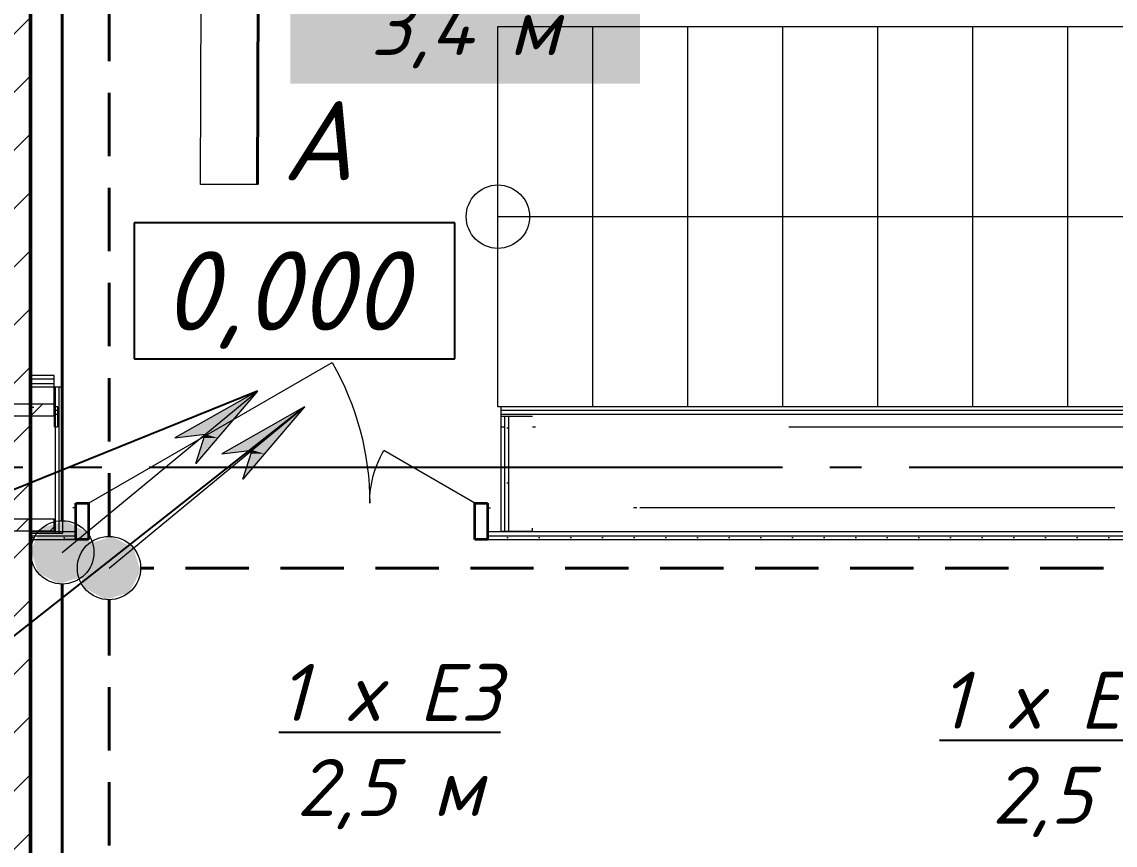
# Model space of a CAD drawing. Header units: millimetres. Extents: x 0 to 1293, y 0 to 420.
# Drawn here: x 522.16 to 556.7, y 207.67 to 233.66 of the extents above; entities that cross this region are included whole.
import ezdxf

# ---------------------------------------------------------------- set-up
doc = ezdxf.new("R2010")
doc.units = ezdxf.units.MM
for name, pattern in [('JIS_02_2.0', [3, 2, -1]), ('ГОСТ 2.303 5', [24, 20, -1.5, 1, -1.5]), ('СПКБ-0000-000-АР#001$0$Achse', [2300, 0, -800, 1500, 0])]:
    doc.linetypes.add(name, pattern=pattern)
for name, color, linetype in [('@000', 7, 'Continuous'), ('Viewport1ForCustomObjects_0', 7, 'Continuous'), ('Viewport2ForCustomObjects_0', 7, 'Continuous'), ('Номер помещения', 7, 'Continuous'), ('СПКБ-0000-000-АР#001$0$Двери ArchiCAD', 7, 'Continuous'), ('СПКБ-0000-000-АР#001$0$Колонны новые', 7, 'Continuous'), ('СПКБ-0000-000-АР#001$0$Лестница', 7, 'Continuous'), ('СПКБ-0000-000-АР#001$0$Стены', 7, 'Continuous'), ('Строительные оси', 7, 'Continuous'), ('ЭО_АВАРИЙНОЕ ОСВЕЩЕНИЕ', 7, 'Continuous'), ('ЭО_РАБОЧЕЕ ОСВЕЩЕНИЕ', 7, 'Continuous')]:
    doc.layers.add(name, color=color, linetype=linetype)
for name, color, linetype, lineweight in [('СПКБ-0000-000-АР#001$0$Двери ArchiCAD_Ном._пера__1', 7, 'Continuous', 13), ('СПКБ-0000-000-АР#001$0$Двери ArchiCAD_Ном._пера__20', 1, 'Continuous', 20), ('СПКБ-0000-000-АР#001$0$Двери ArchiCAD_Ном._пера__6', 5, 'Continuous', 9), ('СПКБ-0000-000-АР#001$0$Колонны новые_Ном._пера__20', 1, 'Continuous', 20), ('СПКБ-0000-000-АР#001$0$Лестница_Ном._пера__20', 1, 'Continuous', 20), ('СПКБ-0000-000-АР#001$0$Стены_Ном._пера__1', 7, 'Continuous', 13), ('СПКБ-0000-000-АР#001$0$Стены_Ном._пера__20', 1, 'Continuous', 20), ('СПКБ-0000-000-АР#001$0$Стены_Ном._пера__6', 5, 'Continuous', 9)]:
    doc.layers.add(name, color=color, linetype=linetype, lineweight=lineweight)
for name, color, linetype, lineweight, true_color in [('СПКБ-0000-000-АР#001$0$Двери ArchiCAD_Ном._пера__23', 7, 'Continuous', 35, 0xff6600), ('СПКБ-0000-000-АР#001$0$Двери ArchiCAD_Ном._пера__3', 7, 'Continuous', 18, 0xff6600), ('СПКБ-0000-000-АР#001$0$Колонны новые_Ном._пера__108', 7, 'Continuous', 13, 0xfd8379), ('СПКБ-0000-000-АР#001$0$Стены_Ном._пера__58', 7, 'Continuous', 50, 0xdf0000), ('СПКБ-0000-000-АР#001$0$Стены_Ном._пера__68', 7, 'Continuous', 20, 0xfd4435)]:
    doc.layers.add(name, color=color, linetype=linetype, lineweight=lineweight, true_color=true_color)
doc.styles.add('1.8', font='isocpeui.ttf', dxfattribs={"height": 1.8})
doc.styles.add('2.5', font='isocpeui.ttf')
doc.styles.add('CustomTextStyle14', font='isocpeui.ttf', dxfattribs={"height": 2.5})
pattern_1 = [(0, (0, 0), (0, 173.2051), [0, -100]), (0, (50, 86.6), (0, 173.2051), [0, -100])]

# ---------------------------------------------------------------- blocks, each defined once
blk = doc.blocks.new('СПКБ-0000-000-АР#001$0$Стена_21', base_point=(18343.1, 18676.7))
at = {"layer": 'СПКБ-0000-000-АР#001$0$Стены_Ном._пера__20', "linetype": 'Continuous', "lineweight": 20}
h = blk.add_hatch(dxfattribs=at)
h.set_pattern_fill('КИРПИЧ_ОБЫКНОВЕННЫЙ', color=1, style=0, pattern_type=2)
h.set_pattern_definition([(45, (0, 0), (-91.9239, 91.9239), [])])
h.paths.add_polyline_path([(18218.1, 4086.3), (18468.1, 4086.3), (18468.1, 13655.7), (18368.1, 13655.7), (18218.1, 13655.7)])
at = {"layer": 'СПКБ-0000-000-АР#001$0$Стены_Ном._пера__58', "color": 12, "linetype": 'Continuous', "lineweight": 50, "true_color": 0xdf0000, "flags": 128}
blk.add_lwpolyline([(18468.1, 4086.3), (18468.1, 13655.7)], dxfattribs=at)
blk = doc.blocks.new('СПКБ-0000-000-АР#001$0$Стена_51', base_point=(18470.3, 9678.1))
at = {"layer": 'СПКБ-0000-000-АР#001$0$Стены_Ном._пера__20', "linetype": 'Continuous', "lineweight": 20}
h = blk.add_hatch(dxfattribs=at)
h.set_pattern_fill('ШТУКАТУРКА', color=1, style=0, pattern_type=2)
h.set_pattern_definition(pattern_1)
h.paths.add_polyline_path([(18545.3, 10140.7), (18545.3, 9678.1), (18558.3, 9678.1), (18558.3, 10140.7)])
h = blk.add_hatch(dxfattribs=at)
h.set_pattern_fill('ШТУКАТУРКА', color=1, style=0, pattern_type=2)
h.set_pattern_definition(pattern_1)
h.paths.add_polyline_path([(18570.3, 9678.1), (18570.3, 10140.7), (18558.3, 10140.7), (18558.3, 9678.1)])
at = {"layer": 'СПКБ-0000-000-АР#001$0$Стены_Ном._пера__1', "color": 7, "linetype": 'Continuous', "lineweight": 13, "flags": 128}
for points in [[(18470.3, 10140.7), (18545.3, 10140.7)], [(18470.3, 9678.1), (18545.3, 9678.1)]]:
    blk.add_lwpolyline(points, dxfattribs=at)
at = {"layer": 'СПКБ-0000-000-АР#001$0$Стены_Ном._пера__1', "color": 7, "linetype": 'СПКБ-0000-000-АР#001$0$Achse', "lineweight": 13, "flags": 128}
blk.add_lwpolyline([(18470.3, 10140.7), (18470.3, 9678.1)], dxfattribs=at)
at = {"layer": 'СПКБ-0000-000-АР#001$0$Стены_Ном._пера__20', "color": 1, "linetype": 'Continuous', "lineweight": 20, "flags": 128}
for points in [[(18545.3, 10140.7), (18558.3, 10140.7)], [(18558.3, 10140.7), (18570.3, 10140.7)], [(18570.3, 9678.1), (18570.3, 10140.7)], [(18545.3, 9678.1), (18558.3, 9678.1)], [(18558.3, 9678.1), (18570.3, 9678.1)]]:
    blk.add_lwpolyline(points, dxfattribs=at)
at = {"layer": 'СПКБ-0000-000-АР#001$0$Стены_Ном._пера__68', "color": 20, "linetype": 'Continuous', "lineweight": 20, "true_color": 0xfd4435}
for p, q in [((18545.3, 10140.7), (18545.3, 9678.1)), ((18558.3, 9678.1), (18558.3, 10140.7))]:
    blk.add_line(p, q, dxfattribs=at)
blk = doc.blocks.new('СПКБ-0000-000-АР#001$0$Стена_58', base_point=(18543.2, 10076.6))
at = {"layer": 'СПКБ-0000-000-АР#001$0$Стены_Ном._пера__20', "linetype": 'Continuous', "lineweight": 20}
h = blk.add_hatch(dxfattribs=at)
h.set_pattern_fill('ШТУКАТУРКА', color=1, style=0, pattern_type=2)
h.set_pattern_definition(pattern_1)
h.paths.add_polyline_path([(18543.2, 10176.6), (18468.1, 10176.6), (18468.1, 10164.6), (18543.2, 10164.6)])
h = blk.add_hatch(dxfattribs=at)
h.set_pattern_fill('ШТУКАТУРКА', color=1, style=0, pattern_type=2)
h.set_pattern_definition(pattern_1)
h.paths.add_polyline_path([(18468.1, 10151.6), (18543.2, 10151.6), (18543.2, 10164.6), (18468.1, 10164.6)])
at = {"layer": 'СПКБ-0000-000-АР#001$0$Стены_Ном._пера__1', "color": 7, "linetype": 'Continuous', "lineweight": 13, "flags": 128}
for points in [[(18468.1, 10076.6), (18468.1, 10151.6)], [(18543.2, 10076.6), (18543.2, 10151.6)]]:
    blk.add_lwpolyline(points, dxfattribs=at)
at = {"layer": 'СПКБ-0000-000-АР#001$0$Стены_Ном._пера__1', "color": 7, "linetype": 'СПКБ-0000-000-АР#001$0$Achse', "lineweight": 13, "flags": 128}
blk.add_lwpolyline([(18468.1, 10076.6), (18543.2, 10076.6)], dxfattribs=at)
at = {"layer": 'СПКБ-0000-000-АР#001$0$Стены_Ном._пера__20', "color": 1, "linetype": 'Continuous', "lineweight": 20, "flags": 128}
for points in [[(18543.2, 10176.6), (18468.1, 10176.6)], [(18468.1, 10164.6), (18468.1, 10176.6)], [(18468.1, 10151.6), (18468.1, 10164.6)], [(18543.2, 10164.6), (18543.2, 10176.6)], [(18543.2, 10151.6), (18543.2, 10164.6)]]:
    blk.add_lwpolyline(points, dxfattribs=at)
at = {"layer": 'СПКБ-0000-000-АР#001$0$Стены_Ном._пера__68', "color": 20, "linetype": 'Continuous', "lineweight": 20, "true_color": 0xfd4435}
for p, q in [((18543.2, 10164.6), (18468.1, 10164.6)), ((18468.1, 10151.6), (18543.2, 10151.6))]:
    blk.add_line(p, q, dxfattribs=at)
blk = doc.blocks.new('СПКБ-0000-000-АР#001$0$Полуторная Дверь 19_3')
at = {"layer": 'СПКБ-0000-000-АР#001$0$Двери ArchiCAD_Ном._пера__1', "color": 7, "linetype": 'СПКБ-0000-000-АР#001$0$Achse', "lineweight": 13}
for p, q in [((-650, -15), (-687, -15)), ((650, -15), (687, -15))]:
    blk.add_line(p, q, dxfattribs=at)
at = {"layer": 'СПКБ-0000-000-АР#001$0$Двери ArchiCAD_Ном._пера__1', "color": 7, "linetype": 'Continuous', "lineweight": 13}
for p, q in [((-650, -15), (-650, -90)), ((650, -15), (650, -90))]:
    blk.add_line(p, q, dxfattribs=at)
at = {"layer": 'СПКБ-0000-000-АР#001$0$Двери ArchiCAD_Ном._пера__20', "color": 1, "linetype": 'Continuous', "lineweight": 20}
for p, q in [((-650, -90), (-650, -103)), ((-650, -103), (-650, -115)), ((650, -90), (650, -103)), ((650, -103), (650, -115)), ((-650, -115), (-687, -115)), ((650, -115), (687, -115))]:
    blk.add_line(p, q, dxfattribs=at)
at = {"layer": 'СПКБ-0000-000-АР#001$0$Двери ArchiCAD_Ном._пера__23', "color": 30, "linetype": 'Continuous', "lineweight": 35, "true_color": 0xff6600}
for p, q in [((-610, 0), (-650, 0)), ((-650, 0), (-650, -115)), ((-610, -115), (-610, 0)), ((650, 0), (610, 0)), ((610, 0), (610, -115)), ((650, -115), (650, 0)), ((-650, -115), (-610, -115)), ((610, -115), (650, -115))]:
    blk.add_line(p, q, dxfattribs=at)
at = {"layer": 'СПКБ-0000-000-АР#001$0$Двери ArchiCAD_Ном._пера__3', "color": 30, "linetype": 'Continuous', "lineweight": 18, "true_color": 0xff6600}
for p, q in [((610, 0), (-159, 444)), ((-610, 0), (-322.5, 166))]:
    blk.add_line(p, q, dxfattribs=at)
for centre, radius, start, end in [((610, 0), 888, 150, 180), ((-610, 0), 332, 0, 30)]:
    blk.add_arc(centre, radius, start, end, dxfattribs=at)
blk = doc.blocks.new('СПКБ-0000-000-АР#001$0$Стена_127', base_point=(18468.1, 9758.3))
at = {"layer": 'СПКБ-0000-000-АР#001$0$Стены_Ном._пера__20', "linetype": 'Continuous', "lineweight": 20}
h = blk.add_hatch(dxfattribs=at)
h.set_pattern_fill('ШТУКАТУРКА', color=1, style=0, pattern_type=2)
h.set_pattern_definition(pattern_1)
h.paths.add_polyline_path([(18468.1, 9670.3), (18611.3, 9670.3), (18611.3, 9683.3), (18468.1, 9683.3)])
h = blk.add_hatch(dxfattribs=at)
h.set_pattern_fill('ШТУКАТУРКА', color=1, style=0, pattern_type=2)
h.set_pattern_definition(pattern_1)
h.paths.add_polyline_path([(18468.1, 9658.3), (18611.3, 9658.3), (18611.3, 9670.3), (18468.1, 9670.3)])
h = blk.add_hatch(dxfattribs=at)
h.set_pattern_fill('ШТУКАТУРКА', color=1, style=0, pattern_type=2)
h.set_pattern_definition(pattern_1)
h.paths.add_polyline_path([(19911.3, 9670.3), (25022.7, 9670.3), (25022.7, 9683.3), (19911.3, 9683.3)])
h = blk.add_hatch(dxfattribs=at)
h.set_pattern_fill('ШТУКАТУРКА', color=1, style=0, pattern_type=2)
h.set_pattern_definition(pattern_1)
h.paths.add_polyline_path([(19911.3, 9670.3), (19911.3, 9658.3), (25022.7, 9658.3), (25022.7, 9670.3)])
at = {"layer": 'СПКБ-0000-000-АР#001$0$Стены_Ном._пера__1', "color": 7, "linetype": 'СПКБ-0000-000-АР#001$0$Achse', "lineweight": 13}
for p, q in [((18611.3, 9758.3), (18574.3, 9758.3)), ((19911.3, 9758.3), (19948.3, 9758.3))]:
    blk.add_line(p, q, dxfattribs=at)
at = {"layer": 'СПКБ-0000-000-АР#001$0$Стены_Ном._пера__1', "color": 7, "linetype": 'Continuous', "lineweight": 13}
for p, q in [((18611.3, 9758.3), (18611.3, 9683.3)), ((19911.3, 9758.3), (19911.3, 9683.3))]:
    blk.add_line(p, q, dxfattribs=at)
at = {"layer": 'СПКБ-0000-000-АР#001$0$Стены_Ном._пера__1', "color": 7, "linetype": 'СПКБ-0000-000-АР#001$0$Achse', "lineweight": 13, "flags": 128}
for points in [[(18470.3, 9758.3), (18468.1, 9758.3)], [(18611.3, 9758.3), (18545.3, 9758.3)], [(25022.7, 9758.3), (19911.3, 9758.3)]]:
    blk.add_lwpolyline(points, dxfattribs=at)
at = {"layer": 'СПКБ-0000-000-АР#001$0$Стены_Ном._пера__1', "color": 7, "linetype": 'Continuous', "lineweight": 13, "flags": 128}
blk.add_lwpolyline([(18468.1, 9758.3), (18468.1, 9683.3)], dxfattribs=at)
at = {"layer": 'СПКБ-0000-000-АР#001$0$Стены_Ном._пера__20', "color": 1, "linetype": 'Continuous', "lineweight": 20}
for p, q in [((18611.3, 9683.3), (18611.3, 9670.3)), ((18611.3, 9670.3), (18611.3, 9658.3)), ((19911.3, 9683.3), (19911.3, 9670.3)), ((19911.3, 9670.3), (19911.3, 9658.3)), ((18611.3, 9658.3), (18574.3, 9658.3)), ((19911.3, 9658.3), (19948.3, 9658.3))]:
    blk.add_line(p, q, dxfattribs=at)
at = {"layer": 'СПКБ-0000-000-АР#001$0$Стены_Ном._пера__20', "color": 1, "linetype": 'Continuous', "lineweight": 20, "flags": 128}
for points in [[(18468.1, 9683.3), (18468.1, 9670.3)], [(18468.1, 9670.3), (18468.1, 9658.3)], [(18468.1, 9658.3), (18611.3, 9658.3)], [(19911.3, 9658.3), (25022.7, 9658.3)]]:
    blk.add_lwpolyline(points, dxfattribs=at)
at = {"layer": 'СПКБ-0000-000-АР#001$0$Стены_Ном._пера__68', "color": 20, "linetype": 'Continuous', "lineweight": 20, "true_color": 0xfd4435}
for p, q in [((18611.3, 9683.3), (18468.1, 9683.3)), ((18468.1, 9670.3), (18611.3, 9670.3)), ((25022.7, 9683.3), (19911.3, 9683.3)), ((19911.3, 9670.3), (25022.7, 9670.3))]:
    blk.add_line(p, q, dxfattribs=at)
at = {"layer": 'СПКБ-0000-000-АР#001$0$Двери ArchiCAD', "color": 21, "linetype": 'Continuous', "lineweight": 18, "true_color": 0xff9955, "xscale": -1, "zscale": 1000}
blk.add_blockref('СПКБ-0000-000-АР#001$0$Полуторная Дверь 19_3', (19261.3, 9773.3), dxfattribs=at)
blk = doc.blocks.new('СПКБ-0000-000-АР#001$0$Стена_128', base_point=(20053.3, 10046.7))
at = {"layer": 'СПКБ-0000-000-АР#001$0$Стены_Ном._пера__20', "linetype": 'Continuous', "lineweight": 20}
h = blk.add_hatch(dxfattribs=at)
h.set_pattern_fill('ШТУКАТУРКА', color=1, style=0, pattern_type=2)
h.set_pattern_definition(pattern_1)
h.paths.add_polyline_path([(19953.3, 10046.7), (19953.3, 9684.2), (19965.3, 9684.2), (19965.3, 10046.7)])
h = blk.add_hatch(dxfattribs=at)
h.set_pattern_fill('ШТУКАТУРКА', color=1, style=0, pattern_type=2)
h.set_pattern_definition(pattern_1)
h.paths.add_polyline_path([(19978.3, 9684.2), (19978.3, 10046.7), (19965.3, 10046.7), (19965.3, 9684.2)])
at = {"layer": 'СПКБ-0000-000-АР#001$0$Стены_Ном._пера__1', "color": 7, "linetype": 'Continuous', "lineweight": 13, "flags": 128}
for points in [[(20053.3, 10046.7), (19978.3, 10046.7)], [(20053.3, 9684.2), (19978.3, 9684.2)]]:
    blk.add_lwpolyline(points, dxfattribs=at)
at = {"layer": 'СПКБ-0000-000-АР#001$0$Стены_Ном._пера__1', "color": 7, "linetype": 'СПКБ-0000-000-АР#001$0$Achse', "lineweight": 13, "flags": 128}
blk.add_lwpolyline([(20053.3, 9684.2), (20053.3, 10046.7)], dxfattribs=at)
at = {"layer": 'СПКБ-0000-000-АР#001$0$Стены_Ном._пера__20', "color": 1, "linetype": 'Continuous', "lineweight": 20, "flags": 128}
for points in [[(19953.3, 10046.7), (19953.3, 9684.2)], [(19965.3, 10046.7), (19953.3, 10046.7)], [(19978.3, 10046.7), (19965.3, 10046.7)], [(19965.3, 9684.2), (19953.3, 9684.2)], [(19978.3, 9684.2), (19965.3, 9684.2)]]:
    blk.add_lwpolyline(points, dxfattribs=at)
at = {"layer": 'СПКБ-0000-000-АР#001$0$Стены_Ном._пера__68', "color": 20, "linetype": 'Continuous', "lineweight": 20, "true_color": 0xfd4435}
for p, q in [((19965.3, 10046.7), (19965.3, 9684.2)), ((19978.3, 9684.2), (19978.3, 10046.7))]:
    blk.add_line(p, q, dxfattribs=at)
blk = doc.blocks.new('СПКБ-0000-000-АР#001$0$Простой Проем Двери_4')
at = {"layer": 'СПКБ-0000-000-АР#001$0$Двери ArchiCAD_Ном._пера__1', "color": 7, "linetype": 'Continuous', "lineweight": 13}
for p, q in [((-700, 0), (-700, 40)), ((700, 0), (700, 40))]:
    blk.add_line(p, q, dxfattribs=at)
at = {"layer": 'СПКБ-0000-000-АР#001$0$Двери ArchiCAD_Ном._пера__6', "color": 5, "linetype": 'Continuous', "lineweight": 9}
for p, q in [((-700, 52), (-700, 64)), ((-700, 40), (-700, 52)), ((700, 52), (700, 64)), ((700, 40), (700, 52))]:
    blk.add_line(p, q, dxfattribs=at)
blk = doc.blocks.new('СПКБ-0000-000-АР#001$0$Стена_131', base_point=(24440.6, 10013.9))
at = {"layer": 'СПКБ-0000-000-АР#001$0$Стены_Ном._пера__20', "linetype": 'Continuous', "lineweight": 20}
h = blk.add_hatch(dxfattribs=at)
h.set_pattern_fill('ШТУКАТУРКА', color=1, style=0, pattern_type=2)
h.set_pattern_definition(pattern_1)
h.paths.add_polyline_path([(18554.3, 10077.9), (18543.2, 10077.9), (18543.2, 10065.9), (18554.3, 10065.9)])
h = blk.add_hatch(dxfattribs=at)
h.set_pattern_fill('ШТУКАТУРКА', color=1, style=0, pattern_type=2)
h.set_pattern_definition(pattern_1)
h.paths.add_polyline_path([(18543.2, 10053.9), (18554.3, 10053.9), (18554.3, 10065.9), (18543.2, 10065.9)])
h = blk.add_hatch(dxfattribs=at)
h.set_pattern_fill('ШТУКАТУРКА', color=1, style=0, pattern_type=2)
h.set_pattern_definition(pattern_1)
h.paths.add_polyline_path([(24376.6, 10077.9), (19954.3, 10077.9), (19954.3, 10065.9), (24376.6, 10065.9)])
h = blk.add_hatch(dxfattribs=at)
h.set_pattern_fill('ШТУКАТУРКА', color=1, style=0, pattern_type=2)
h.set_pattern_definition(pattern_1)
h.paths.add_polyline_path([(19954.3, 10053.9), (24376.6, 10053.9), (24376.6, 10065.9), (19954.3, 10065.9)])
at = {"layer": 'СПКБ-0000-000-АР#001$0$Стены_Ном._пера__1', "color": 7, "linetype": 'Continuous', "lineweight": 13, "flags": 128}
blk.add_lwpolyline([(18543.2, 10013.9), (18543.2, 10053.9)], dxfattribs=at)
at = {"layer": 'СПКБ-0000-000-АР#001$0$Стены_Ном._пера__1', "color": 7, "linetype": 'СПКБ-0000-000-АР#001$0$Achse', "lineweight": 13, "flags": 128}
for points in [[(18543.2, 10013.9), (18554.3, 10013.9)], [(19954.3, 10013.9), (19978.3, 10013.9)], [(20053.3, 10013.9), (24376.6, 10013.9)]]:
    blk.add_lwpolyline(points, dxfattribs=at)
at = {"layer": 'СПКБ-0000-000-АР#001$0$Стены_Ном._пера__6', "color": 5, "linetype": 'Continuous', "lineweight": 9, "flags": 128}
for points in [[(18554.3, 10077.9), (18543.2, 10077.9)], [(18543.2, 10065.9), (18543.2, 10077.9)], [(18543.2, 10053.9), (18543.2, 10065.9)], [(24376.6, 10077.9), (19954.3, 10077.9)]]:
    blk.add_lwpolyline(points, dxfattribs=at)
at = {"layer": 'СПКБ-0000-000-АР#001$0$Стены_Ном._пера__68', "color": 20, "linetype": 'Continuous', "lineweight": 20, "true_color": 0xfd4435}
for p, q in [((18554.3, 10065.9), (18543.2, 10065.9)), ((18543.2, 10053.9), (18554.3, 10053.9)), ((24376.6, 10065.9), (19954.3, 10065.9)), ((19954.3, 10053.9), (24376.6, 10053.9))]:
    blk.add_line(p, q, dxfattribs=at)
at = {"layer": 'СПКБ-0000-000-АР#001$0$Двери ArchiCAD', "color": 21, "linetype": 'Continuous', "lineweight": 18, "true_color": 0xff9955, "zscale": 1000}
blk.add_blockref('СПКБ-0000-000-АР#001$0$Простой Проем Двери_4', (19254.3, 10013.9), dxfattribs=at)
blk = doc.blocks.new('СПКБ-0000-000-АР#001$0$Колонна_116', base_point=(18343.1, 9885.7))
at = {"layer": 'СПКБ-0000-000-АР#001$0$Колонны новые_Ном._пера__108', "linetype": 'Continuous', "lineweight": 13, "true_color": 0xfd8379}
h = blk.add_hatch(dxfattribs=at)
h.set_pattern_fill('СТАЛЬ', color=11, style=0, pattern_type=2)
h.set_pattern_definition([(45, (0, 0), (-159.099, 159.099), []), (45, (-53.03, 53.03), (-159.099, 159.099), [])])
h.paths.add_polyline_path([(18143.1, 9685.7), (18543.1, 9685.7), (18543.1, 9722.4), (18354.8, 9722.4), (18354.8, 10049.1), (18543.1, 10049.1), (18543.1, 10085.7), (18143.1, 10085.7), (18143.1, 10049.1), (18331.4, 10049.1), (18331.4, 9722.4), (18143.1, 9722.4)])
at = {"layer": 'СПКБ-0000-000-АР#001$0$Колонны новые_Ном._пера__20', "color": 1, "linetype": 'Continuous', "lineweight": 20}
for p, q in [((18543.1, 10085.7), (18143.1, 10085.7)), ((18143.1, 10085.7), (18143.1, 10049.1)), ((18543.1, 10049.1), (18543.1, 10085.7)), ((18143.1, 10049.1), (18331.4, 10049.1)), ((18331.4, 10049.1), (18331.4, 9722.4)), ((18354.8, 9722.4), (18354.8, 10049.1)), ((18354.8, 10049.1), (18543.1, 10049.1)), ((18331.4, 9722.4), (18143.1, 9722.4)), ((18143.1, 9722.4), (18143.1, 9685.7)), ((18543.1, 9722.4), (18354.8, 9722.4)), ((18543.1, 9685.7), (18543.1, 9722.4)), ((18143.1, 9685.7), (18543.1, 9685.7))]:
    blk.add_line(p, q, dxfattribs=at)
blk = doc.blocks.new('СПКБ-0000-000-АР#001$0$Лестничный Марш ЖБ 19')
at = {"layer": 'СПКБ-0000-000-АР#001$0$Лестница_Ном._пера__20', "color": 1, "linetype": 'Continuous', "lineweight": 20}
for p, q in [((0, 3600), (0, 0)), ((600, 0), (600, 3600)), ((1200, 0), (1200, 3600)), ((0, 1800), (1200, 1800)), ((0, 1500), (1200, 1500)), ((0, 1200), (1200, 1200)), ((0, 900), (1200, 900)), ((0, 600), (1200, 600)), ((0, 300), (1200, 300)), ((0, 0), (1200, 0))]:
    blk.add_line(p, q, dxfattribs=at)
for start, end in [(0, 180), (180, 0)]:
    blk.add_arc((600, 0), 100, start, end, dxfattribs=at)
blk = doc.blocks.new('*E595')
at = {"layer": 'СПКБ-0000-000-АР#001$0$Колонны новые', "color": 1, "lineweight": 20, "xscale": 0.01, "yscale": 0.01, "zscale": 0.01}
blk.add_blockref('СПКБ-0000-000-АР#001$0$Колонна_116', (459.75, 149.5), dxfattribs=at)
at = {"layer": 'СПКБ-0000-000-АР#001$0$Лестница', "color": 161, "linetype": 'Continuous', "lineweight": 20, "true_color": 0xaaaaff, "xscale": -0.01, "yscale": 0.01, "zscale": 10, "rotation": 270}
blk.add_blockref('СПКБ-0000-000-АР#001$0$Лестничный Марш ЖБ 19', (475.76, 151.422), dxfattribs=at)
at = {"layer": 'СПКБ-0000-000-АР#001$0$Стены', "color": 12, "lineweight": 50, "true_color": 0xdf0000, "xscale": 0.01, "yscale": 0.01, "zscale": 0.01}
for name, p in [('СПКБ-0000-000-АР#001$0$Стена_21', (459.75, 237.41)), ('СПКБ-0000-000-АР#001$0$Стена_127', (461, 148.226)), ('СПКБ-0000-000-АР#001$0$Стена_58', (461.75, 151.409)), ('СПКБ-0000-000-АР#001$0$Стена_51', (461.022, 147.424)), ('СПКБ-0000-000-АР#001$0$Стена_131', (520.725, 150.782)), ('СПКБ-0000-000-АР#001$0$Стена_128', (476.852, 151.109))]:
    blk.add_blockref(name, p, dxfattribs=at)
blk = doc.blocks.new('*E596')
at = {"layer": 'Номер помещения', "color": 6, "linetype": 'Continuous'}
for p, q in [((495.838, 165.73), (485.712, 165.73)), ((485.712, 165.73), (485.712, 161.43)), ((495.838, 161.43), (495.838, 165.73)), ((485.712, 161.43), (495.838, 161.43))]:
    blk.add_line(p, q, dxfattribs=at)
at = {"layer": 'Строительные оси', "color": 3, "linetype": 'ГОСТ 2.303 5', "lineweight": 25}
blk.add_line((578.188, 158), (14.188, 158), dxfattribs=at)
at = {"layer": 'ЭО_АВАРИЙНОЕ ОСВЕЩЕНИЕ', "color": 1, "linetype": 'JIS_02_2.0', "lineweight": 40}
for p, q in [((484.915, 155.828), (484.915, 179.418)), ((540.329, 154.828), (485.915, 154.828)), ((484.915, 131.071), (484.915, 153.828))]:
    blk.add_line(p, q, dxfattribs=at)
at = {"layer": 'ЭО_АВАРИЙНОЕ ОСВЕЩЕНИЕ', "color": 7, "lineweight": 0}
for p, q in [((487.81, 166.941), (487.848, 178.941)), ((489.61, 166.935), (487.81, 166.941)), ((484.915, 154.828), (491.088, 159.917)), ((491.088, 159.917), (488.477, 158.439)), ((491.088, 159.917), (489.14, 157.635)), ((488.477, 158.439), (489.434, 158.553)), ((489.14, 157.635), (489.434, 158.553))]:
    blk.add_line(p, q, dxfattribs=at)
at = {"layer": 'ЭО_АВАРИЙНОЕ ОСВЕЩЕНИЕ', "color": 1, "lineweight": 40}
blk.add_line((489.648, 178.935), (489.61, 166.935), dxfattribs=at)
at = {"layer": 'ЭО_АВАРИЙНОЕ ОСВЕЩЕНИЕ', "color": 7, "lineweight": 0}
blk.add_circle((484.915, 154.828), 1, dxfattribs=at)
at = {"layer": 'ЭО_АВАРИЙНОЕ ОСВЕЩЕНИЕ', "color": 1, "lineweight": 0}
for points in [[(491.088, 159.917), (488.678, 158.553), (489.434, 158.553)], [(491.088, 159.917), (489.434, 158.553), (489.924, 158.553)], [(488.678, 158.553), (489.434, 158.553), (488.477, 158.439)], [(489.434, 158.553), (489.398, 158.439), (489.826, 158.439)], [(489.434, 158.553), (489.924, 158.553), (489.826, 158.439)], [(489.398, 158.439), (489.826, 158.439), (489.14, 157.635)]]:
    blk.add_solid(points, dxfattribs=at)
at = {"layer": 'ЭО_АВАРИЙНОЕ ОСВЕЩЕНИЕ', "color": 1, "lineweight": 60}
for points in [[(485.011, 155.823), (484.279, 155.599), (485.432, 155.599)], [(484.207, 155.464), (483.92, 154.923), (485.852, 154.923)], [(484.279, 155.599), (484.207, 155.464), (485.687, 155.464)], [(484.207, 155.464), (485.687, 155.464), (485.852, 154.923)], [(484.279, 155.599), (485.432, 155.599), (485.687, 155.464)], [(483.92, 154.923), (483.979, 154.732), (485.911, 154.732)], [(483.92, 154.923), (485.852, 154.923), (485.911, 154.732)], [(483.979, 154.732), (484.144, 154.191), (485.624, 154.191)], [(483.979, 154.732), (485.911, 154.732), (485.624, 154.191)], [(484.144, 154.191), (484.399, 154.056), (485.552, 154.056)], [(484.144, 154.191), (485.624, 154.191), (485.552, 154.056)], [(484.399, 154.056), (485.552, 154.056), (484.82, 153.832)]]:
    blk.add_solid(points, dxfattribs=at)
at = {"layer": 'ЭО_РАБОЧЕЕ ОСВЕЩЕНИЕ', "color": 5, "lineweight": 40}
for p, q in [((483.438, 183.741), (483.438, 156.323)), ((483.438, 154.323), (483.438, 132.077))]:
    blk.add_line(p, q, dxfattribs=at)
at = {"layer": 'ЭО_РАБОЧЕЕ ОСВЕЩЕНИЕ', "color": 7, "lineweight": 0}
for p, q in [((483.438, 155.323), (489.607, 160.416)), ((489.607, 160.416), (486.997, 158.937)), ((489.607, 160.416), (487.66, 158.133)), ((486.997, 158.937), (487.954, 159.051)), ((487.66, 158.133), (487.954, 159.051))]:
    blk.add_line(p, q, dxfattribs=at)
blk.add_circle((483.438, 155.323), 1, dxfattribs=at)
at = {"layer": 'ЭО_РАБОЧЕЕ ОСВЕЩЕНИЕ', "color": 5, "lineweight": 0}
for points in [[(489.607, 160.416), (487.199, 159.051), (487.954, 159.051)], [(489.607, 160.416), (487.954, 159.051), (488.443, 159.051)], [(487.199, 159.051), (487.954, 159.051), (486.997, 158.937)], [(487.918, 158.937), (488.346, 158.937), (487.66, 158.133)], [(487.954, 159.051), (487.918, 158.937), (488.346, 158.937)], [(487.954, 159.051), (488.443, 159.051), (488.346, 158.937)]]:
    blk.add_solid(points, dxfattribs=at)
at = {"layer": 'ЭО_РАБОЧЕЕ ОСВЕЩЕНИЕ', "color": 5, "lineweight": 60}
for points in [[(483.533, 156.319), (482.801, 156.094), (483.955, 156.094)], [(482.729, 155.96), (482.442, 155.418), (484.375, 155.418)], [(482.801, 156.094), (482.729, 155.96), (484.209, 155.96)], [(482.729, 155.96), (484.209, 155.96), (484.375, 155.418)], [(482.801, 156.094), (483.955, 156.094), (484.209, 155.96)], [(482.442, 155.418), (482.5, 155.228), (484.433, 155.228)], [(482.442, 155.418), (484.375, 155.418), (484.433, 155.228)], [(482.5, 155.228), (482.666, 154.687), (484.146, 154.687)], [(482.5, 155.228), (484.433, 155.228), (484.146, 154.687)], [(482.666, 154.687), (482.92, 154.552), (484.074, 154.552)], [(482.666, 154.687), (484.146, 154.687), (484.074, 154.552)], [(482.92, 154.552), (484.074, 154.552), (483.342, 154.328)]]:
    blk.add_solid(points, dxfattribs=at)
at = {"layer": 'Номер помещения', "color": 7, "linetype": 'Continuous', "style": 'CustomTextStyle14'}
blk.add_text('0,000', height=2.5, dxfattribs=at).set_placement((486.612, 162.33))
blk = doc.blocks.new('CustomObjectsInViewport1_0')
at = {"layer": 'ЭО_АВАРИЙНОЕ ОСВЕЩЕНИЕ'}
blk.add_line((531.088, 221.503), (514.379, 208.337), dxfattribs=at)
at = {"layer": 'ЭО_РАБОЧЕЕ ОСВЕЩЕНИЕ'}
blk.add_line((529.607, 222.002), (514.379, 215.837), dxfattribs=at)

msp = doc.modelspace()

# ---------------------------------------------------------------- block references
at = {"layer": '@000', "color": 1, "linetype": 'JIS_02_2.0', "lineweight": 40}
msp.add_blockref('*E595', (61.438, 70.086), dxfattribs=at)
at = {"layer": 'Viewport1ForCustomObjects_0'}
msp.add_blockref('CustomObjectsInViewport1_0', (0, 0), dxfattribs=at)
at = {"layer": 'Viewport2ForCustomObjects_0'}
msp.add_blockref('*E596', (40, 61.586), dxfattribs=at)

# ---------------------------------------------------------------- texts
at = {"layer": 'ЭО_АВАРИЙНОЕ ОСВЕЩЕНИЕ', "insert": (536.163, 234.801), "char_height": 1.8, "attachment_point": 5, "style": '1.8', "bg_fill": 1, "box_fill_scale": 1.5, "bg_fill_color": 7, "bg_fill_true_color": 16777215, "bg_fill_transparency": 0}
msp.add_mtext('{\\L1 x Е5/1\\P}3,4 м', dxfattribs=at)
at = {"layer": 'ЭО_АВАРИЙНОЕ ОСВЕЩЕНИЕ', "color": 1, "insert": (531.509, 229.905), "char_height": 2.5, "attachment_point": 5, "style": '2.5'}
msp.add_mtext('А', dxfattribs=at)
at = {"layer": 'ЭО_АВАРИЙНОЕ ОСВЕЩЕНИЕ', "insert": (555.751, 210.53), "char_height": 1.8, "attachment_point": 5, "style": '1.8'}
msp.add_mtext('{\\L1 x Е3/1\\P}2,5 м', dxfattribs=at)
at = {"layer": 'ЭО_РАБОЧЕЕ ОСВЕЩЕНИЕ', "insert": (533.781, 210.777), "char_height": 1.8, "attachment_point": 5, "style": '1.8'}
msp.add_mtext('{\\L1 x Е3\\P}2,5 м', dxfattribs=at)

doc.saveas('drawing.dxf')
